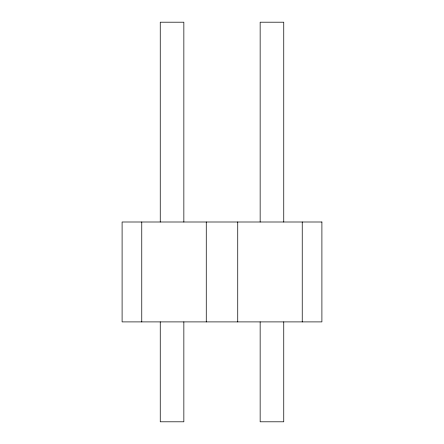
<?xml version="1.0" encoding="UTF-8"?>
<svg xmlns="http://www.w3.org/2000/svg" width="444" height="444" viewBox="0 0 444 444"><rect width="100%" height="100%" fill="white"/><g stroke="black" fill="none" stroke-linecap="round" stroke-linejoin="round"><path stroke-width="0.67" d="M302.236 222L302.236 321.9M283.749 222L283.749 22.2L260.151 22.2L260.151 222M283.749 321.9L283.749 421.8L260.151 421.8L260.151 321.9M237.734 222L237.734 321.9M206.266 222L206.266 321.9M183.849 222L183.849 22.2L160.251 22.2L160.251 222M183.849 321.9L183.849 421.8L160.251 421.8L160.251 321.9M141.764 222L141.764 321.9M321.9 222L122.1 222L122.1 321.9L321.9 321.9L321.9 222"/></g></svg>
